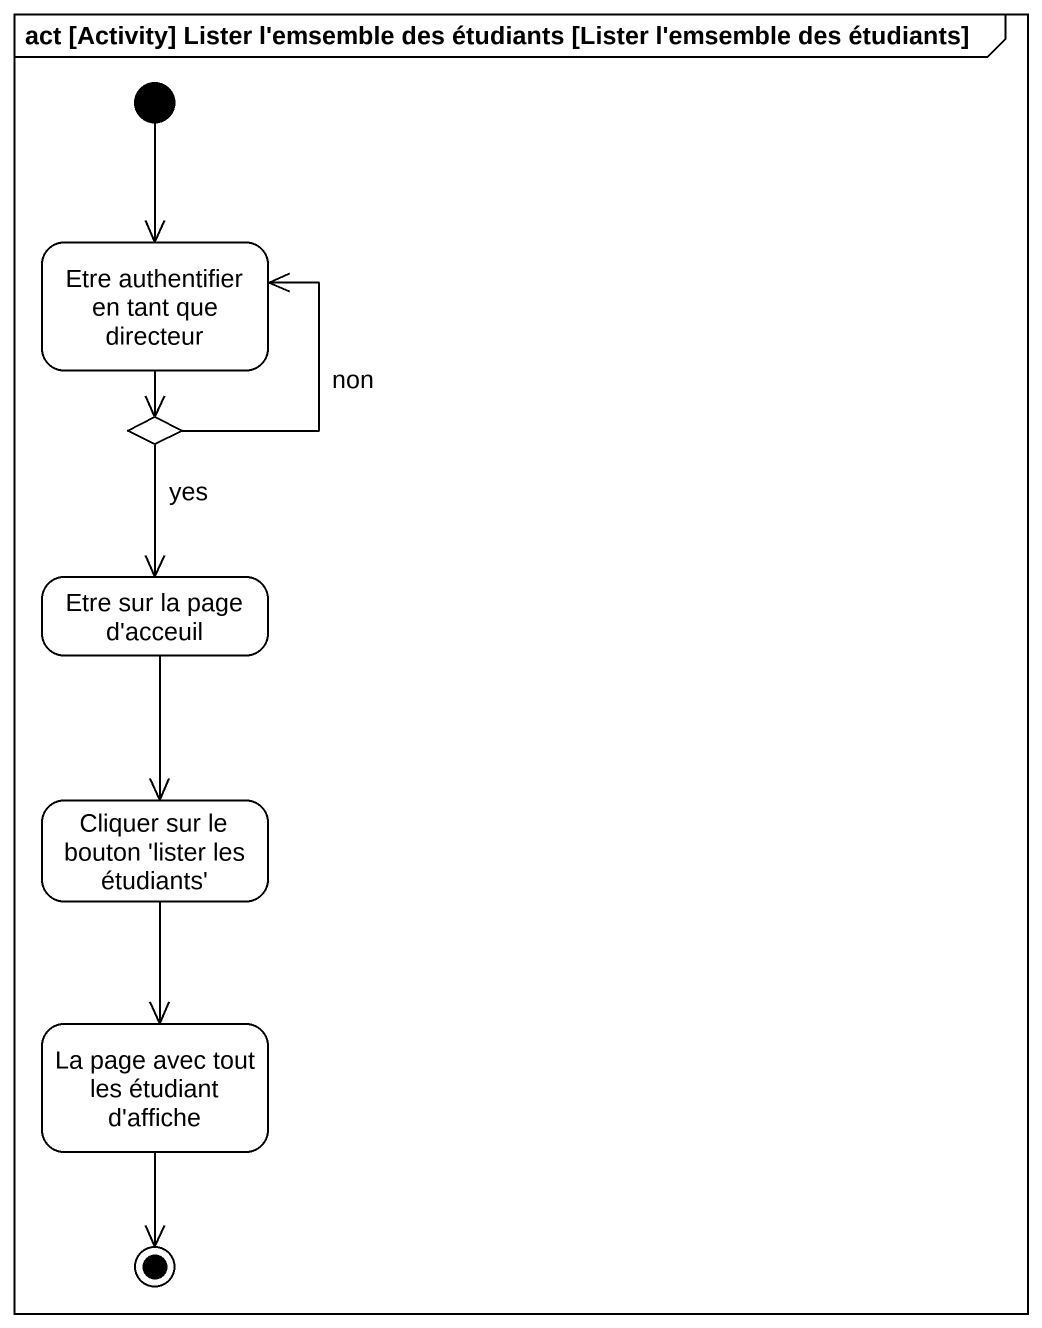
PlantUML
@startuml
mainframe act [Activity] Lister l'emsemble des étudiants [Lister l'emsemble des étudiants]
hide empty description
state "Etre authentifier en tant que directeur" as Etre_authentifier_en_tant
state choice1 <<choice>>
state "Etre sur la page d'acceuil" as Etre_sur_la_page_d_acceuil
state "Cliquer sur le bouton 'lister les étudiants'" as Cliquer_sur_le_bouton
state "La page avec tout les étudiant d'affiche" as La_page_avec_tout_les
[*] --> Etre_authentifier_en_tant
Etre_authentifier_en_tant --> choice1
choice1 -up-> Etre_authentifier_en_tant : non
choice1 --> Etre_sur_la_page_d_acceuil : yes
Etre_sur_la_page_d_acceuil --> Cliquer_sur_le_bouton
Cliquer_sur_le_bouton --> La_page_avec_tout_les
La_page_avec_tout_les --> [*]
@enduml
